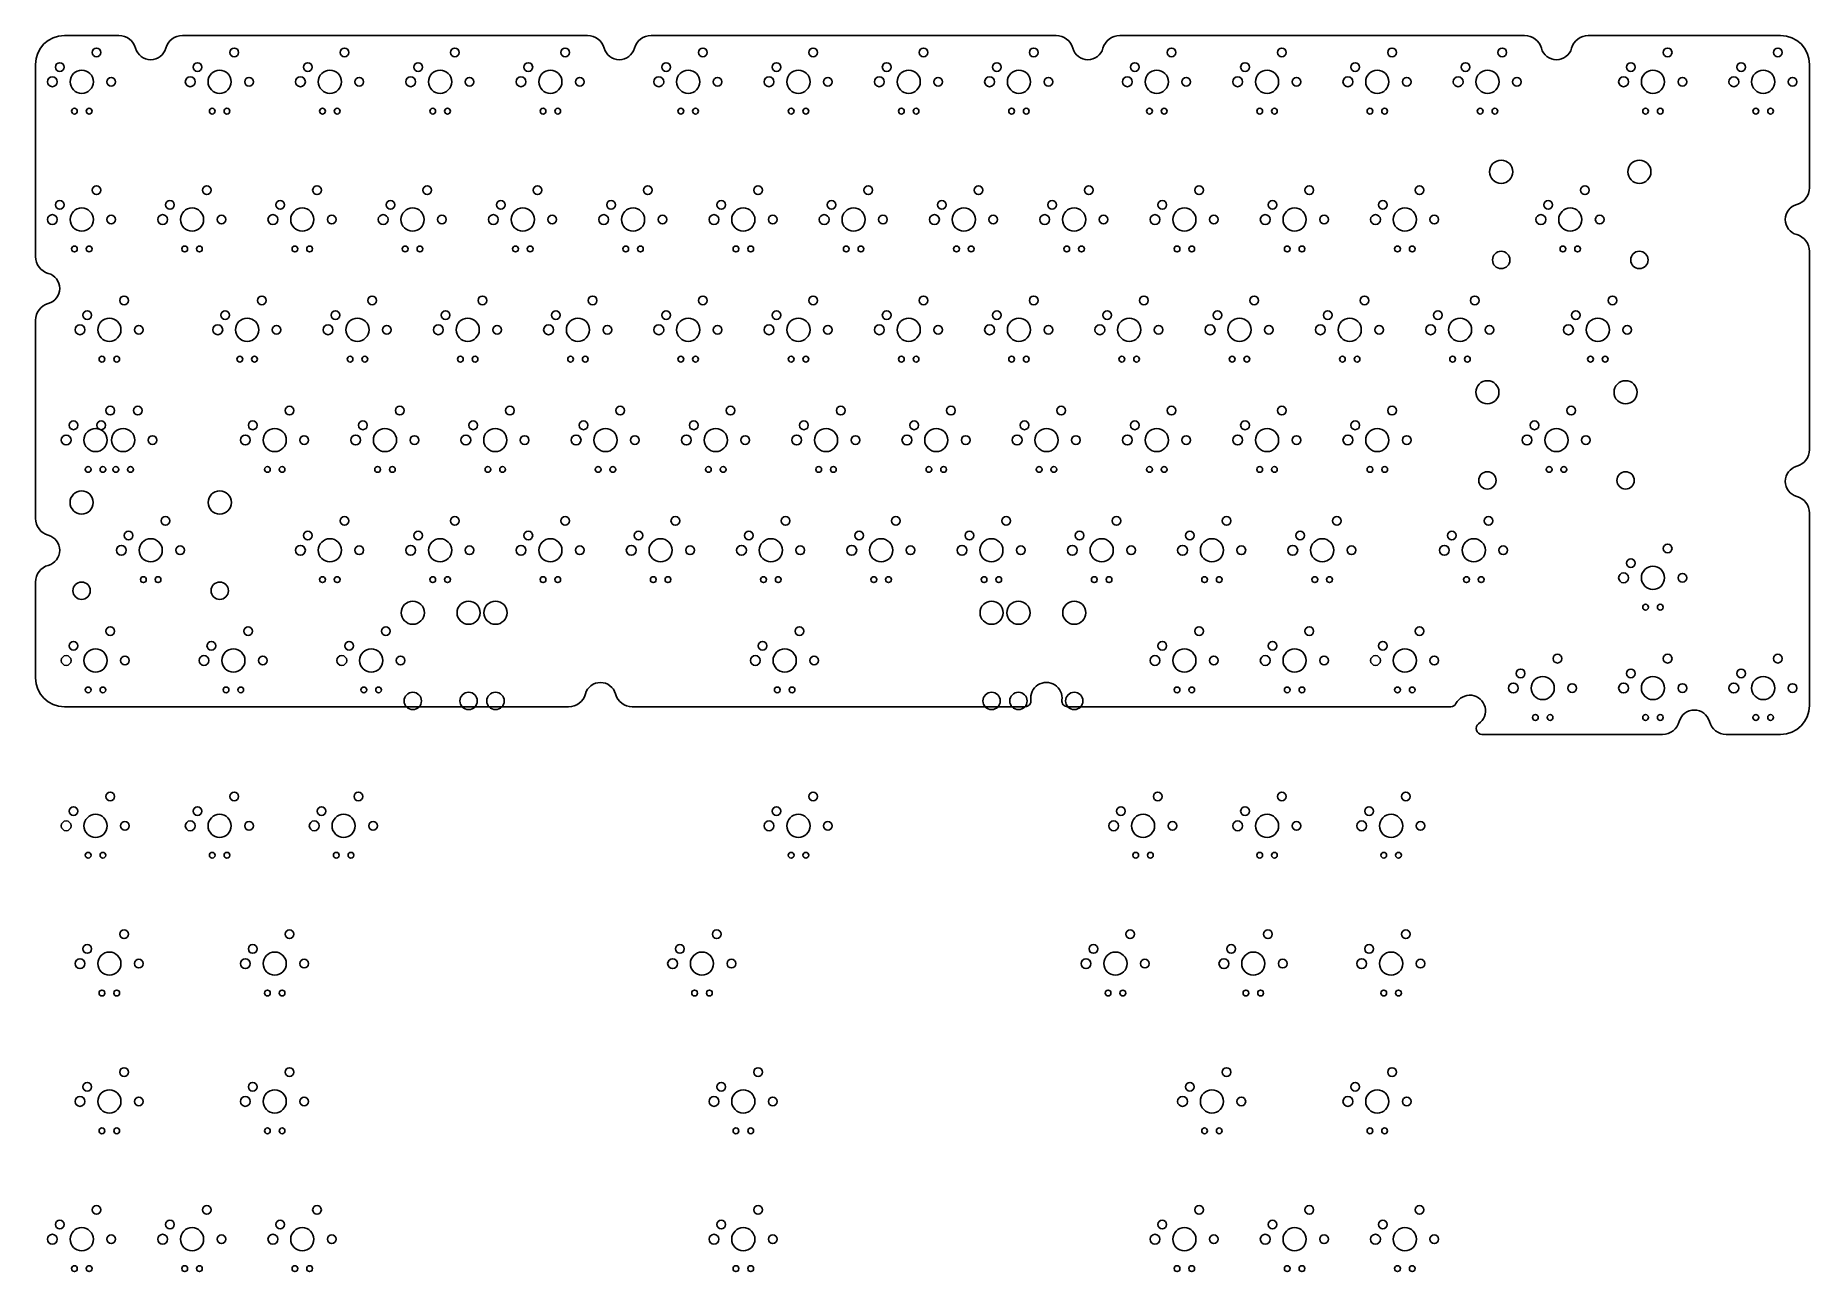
# Model space of a CAD drawing. Extents: x 59 to 365, y 4 to 218.
import ezdxf

# ---------------------------------------------------------------- set-up
doc = ezdxf.new("R2010")
doc.units = 0
doc.header["$MEASUREMENT"] = 0

msp = doc.modelspace()

# ---------------------------------------------------------------- linework, layer by layer
at = {"linetype": 'Continuous'}
for p, q in [((63.768425, 217.6307), (73.1747, 217.6307)), ((84.1747, 217.6307), (154.13725, 217.6307)), ((165.13725, 217.6307), (235.10005, 217.6307)), ((246.10005, 217.6307), (316.06205, 217.6307)), ((327.06205, 217.6307), (360.280775, 217.6307)), ((58.768425, 179.412225), (58.768425, 212.6307)), ((365.280775, 191.3183), (365.280775, 212.6307)), ((365.280775, 146.074575), (365.280775, 180.3183)), ((58.768425, 168.412225), (58.768425, 134.1685)), ((365.280775, 101.8561), (365.280775, 135.074575)), ((58.768425, 123.1685), (58.768425, 106.6186)), ((150.884792, 101.6186), (63.768425, 101.6186)), ((229.762371, 101.6186), (161.884792, 101.6186)), ((237.093579, 101.6186), (303.310834, 101.6186)), ((308.672897, 96.8561), (339.8745, 96.8561)), ((350.8745, 96.8561), (360.280775, 96.8561))]:
    msp.add_line(p, q, dxfattribs=at)
at = {"linetype": 'ByBlock'}
for centre, radius in [((69.308425, 214.7107), 0.75), ((93.120975, 214.7107), 0.75), ((112.170975, 214.7107), 0.75), ((131.220975, 214.7107), 0.75), ((150.270975, 214.7107), 0.75), ((174.083775, 214.7107), 0.75), ((193.133775, 214.7107), 0.75), ((212.183775, 214.7107), 0.75), ((231.233775, 214.7107), 0.75), ((255.045775, 214.7107), 0.75), ((274.095775, 214.7107), 0.75), ((293.145775, 214.7107), 0.75), ((312.195775, 214.7107), 0.75), ((340.770775, 214.7107), 0.75), ((359.820775, 214.7107), 0.75), ((62.958425, 212.1707), 0.75), ((66.768425, 209.6307), 2), ((86.770975, 212.1707), 0.75), ((90.580975, 209.6307), 2), ((105.820975, 212.1707), 0.75), ((109.630975, 209.6307), 2), ((124.870975, 212.1707), 0.75), ((128.680975, 209.6307), 2), ((143.920975, 212.1707), 0.75), ((147.730975, 209.6307), 2), ((167.733775, 212.1707), 0.75), ((171.543775, 209.6307), 2), ((186.783775, 212.1707), 0.75), ((190.593775, 209.6307), 2), ((205.833775, 212.1707), 0.75), ((209.643775, 209.6307), 2), ((224.883775, 212.1707), 0.75), ((228.693775, 209.6307), 2), ((248.695775, 212.1707), 0.75), ((252.505775, 209.6307), 2), ((267.745775, 212.1707), 0.75), ((271.555775, 209.6307), 2), ((286.795775, 212.1707), 0.75), ((290.605775, 209.6307), 2), ((305.845775, 212.1707), 0.75), ((309.655775, 209.6307), 2), ((334.420775, 212.1707), 0.75), ((338.230775, 209.6307), 2), ((353.470775, 212.1707), 0.75), ((357.280775, 209.6307), 2), ((61.688425, 209.6307), 0.85), ((71.848425, 209.6307), 0.75), ((85.500975, 209.6307), 0.85), ((95.660975, 209.6307), 0.75), ((104.550975, 209.6307), 0.85), ((114.710975, 209.6307), 0.75), ((123.600975, 209.6307), 0.85), ((133.760975, 209.6307), 0.75), ((142.650975, 209.6307), 0.85), ((152.810975, 209.6307), 0.75), ((166.463775, 209.6307), 0.85), ((176.623775, 209.6307), 0.75), ((185.513775, 209.6307), 0.85), ((195.673775, 209.6307), 0.75), ((204.563775, 209.6307), 0.85), ((214.723775, 209.6307), 0.75), ((223.613775, 209.6307), 0.85), ((233.773775, 209.6307), 0.75), ((247.425775, 209.6307), 0.85), ((257.585775, 209.6307), 0.75), ((266.475775, 209.6307), 0.85), ((276.635775, 209.6307), 0.75), ((285.525775, 209.6307), 0.85), ((295.685775, 209.6307), 0.75), ((304.575775, 209.6307), 0.85), ((314.735775, 209.6307), 0.75), ((333.150775, 209.6307), 0.85), ((343.310775, 209.6307), 0.75), ((352.200775, 209.6307), 0.85), ((362.360775, 209.6307), 0.75), ((65.498425, 204.5507), 0.5), ((68.038425, 204.5507), 0.5), ((89.310975, 204.5507), 0.5), ((91.850975, 204.5507), 0.5), ((108.360975, 204.5507), 0.5), ((110.900975, 204.5507), 0.5), ((127.410975, 204.5507), 0.5), ((129.950975, 204.5507), 0.5), ((146.460975, 204.5507), 0.5), ((149.000975, 204.5507), 0.5), ((170.273775, 204.5507), 0.5), ((172.813775, 204.5507), 0.5), ((189.323775, 204.5507), 0.5), ((191.863775, 204.5507), 0.5), ((208.373775, 204.5507), 0.5), ((210.913775, 204.5507), 0.5), ((227.423775, 204.5507), 0.5), ((229.963775, 204.5507), 0.5), ((251.235775, 204.5507), 0.5), ((253.775775, 204.5507), 0.5), ((270.285775, 204.5507), 0.5), ((272.825775, 204.5507), 0.5), ((289.335775, 204.5507), 0.5), ((291.875775, 204.5507), 0.5), ((308.385775, 204.5507), 0.5), ((310.925775, 204.5507), 0.5), ((336.960775, 204.5507), 0.5), ((339.500775, 204.5507), 0.5), ((356.010775, 204.5507), 0.5), ((358.550775, 204.5507), 0.5), ((69.308425, 190.8985), 0.75), ((88.358425, 190.8985), 0.75), ((107.408425, 190.8985), 0.75), ((126.458425, 190.8985), 0.75), ((145.508475, 190.8985), 0.75), ((164.558475, 190.8985), 0.75), ((183.608475, 190.8985), 0.75), ((202.658475, 190.8985), 0.75), ((221.708775, 190.8985), 0.75), ((240.758775, 190.8985), 0.75), ((259.808775, 190.8985), 0.75), ((278.858775, 190.8985), 0.75), ((297.908775, 190.8985), 0.75), ((326.483775, 190.8985), 0.75), ((62.958425, 188.3585), 0.75), ((66.768425, 185.8185), 2), ((82.008425, 188.3585), 0.75), ((85.818425, 185.8185), 2), ((101.058425, 188.3585), 0.75), ((104.868425, 185.8185), 2), ((120.108425, 188.3585), 0.75), ((123.918425, 185.8185), 2), ((139.158475, 188.3585), 0.75), ((142.968475, 185.8185), 2), ((158.208475, 188.3585), 0.75), ((162.018475, 185.8185), 2), ((177.258475, 188.3585), 0.75), ((181.068475, 185.8185), 2), ((196.308475, 188.3585), 0.75), ((200.118475, 185.8185), 2), ((215.358775, 188.3585), 0.75), ((219.168775, 185.8185), 2), ((234.408775, 188.3585), 0.75), ((238.218775, 185.8185), 2), ((253.458775, 188.3585), 0.75), ((257.268775, 185.8185), 2), ((272.508775, 188.3585), 0.75), ((276.318775, 185.8185), 2), ((291.558775, 188.3585), 0.75), ((295.368775, 185.8185), 2), ((320.133775, 188.3585), 0.75), ((323.943775, 185.8185), 2), ((323.943775, 185.8185), 2), ((61.688425, 185.8185), 0.85), ((71.848425, 185.8185), 0.75), ((80.738425, 185.8185), 0.85), ((90.898425, 185.8185), 0.75), ((99.788425, 185.8185), 0.85), ((109.948425, 185.8185), 0.75), ((118.838425, 185.8185), 0.85), ((128.998425, 185.8185), 0.75), ((137.888475, 185.8185), 0.85), ((148.048475, 185.8185), 0.75), ((156.938475, 185.8185), 0.85), ((167.098475, 185.8185), 0.75), ((175.988475, 185.8185), 0.85), ((186.148475, 185.8185), 0.75), ((195.038475, 185.8185), 0.85), ((205.198475, 185.8185), 0.75), ((214.088775, 185.8185), 0.85), ((224.248775, 185.8185), 0.75), ((233.138775, 185.8185), 0.85), ((243.298775, 185.8185), 0.75), ((252.188775, 185.8185), 0.85), ((262.348775, 185.8185), 0.75), ((271.238775, 185.8185), 0.85), ((281.398775, 185.8185), 0.75), ((290.288775, 185.8185), 0.85), ((300.448775, 185.8185), 0.75), ((318.863775, 185.8185), 0.85), ((329.023775, 185.8185), 0.75), ((65.498425, 180.7385), 0.5), ((68.038425, 180.7385), 0.5), ((84.548425, 180.7385), 0.5), ((87.088425, 180.7385), 0.5), ((103.598425, 180.7385), 0.5), ((106.138425, 180.7385), 0.5), ((122.648425, 180.7385), 0.5), ((125.188425, 180.7385), 0.5), ((141.698475, 180.7385), 0.5), ((144.238475, 180.7385), 0.5), ((160.748475, 180.7385), 0.5), ((163.288475, 180.7385), 0.5), ((179.798475, 180.7385), 0.5), ((182.338475, 180.7385), 0.5), ((198.848475, 180.7385), 0.5), ((201.388475, 180.7385), 0.5), ((217.898775, 180.7385), 0.5), ((220.438775, 180.7385), 0.5), ((236.948775, 180.7385), 0.5), ((239.488775, 180.7385), 0.5), ((255.998775, 180.7385), 0.5), ((258.538775, 180.7385), 0.5), ((275.048775, 180.7385), 0.5), ((277.588775, 180.7385), 0.5), ((294.098775, 180.7385), 0.5), ((296.638775, 180.7385), 0.5), ((322.673775, 180.7385), 0.5), ((325.213775, 180.7385), 0.5), ((74.070935, 171.8485), 0.75), ((97.883475, 171.8485), 0.75), ((116.933475, 171.8485), 0.75), ((135.983475, 171.8485), 0.75), ((155.033525, 171.8485), 0.75), ((174.083525, 171.8485), 0.75), ((193.133525, 171.8485), 0.75), ((212.183525, 171.8485), 0.75), ((231.233825, 171.8485), 0.75), ((250.283825, 171.8485), 0.75), ((269.333825, 171.8485), 0.75), ((288.383825, 171.8485), 0.75), ((307.433825, 171.8485), 0.75), ((331.246825, 171.8485), 0.75), ((67.720935, 169.3085), 0.75), ((71.530935, 166.7685), 2), ((91.533475, 169.3085), 0.75), ((95.343475, 166.7685), 2), ((110.583475, 169.3085), 0.75), ((114.393475, 166.7685), 2), ((129.633475, 169.3085), 0.75), ((133.443475, 166.7685), 2), ((148.683525, 169.3085), 0.75), ((152.493525, 166.7685), 2), ((167.733525, 169.3085), 0.75), ((171.543525, 166.7685), 2), ((186.783525, 169.3085), 0.75), ((190.593525, 166.7685), 2), ((205.833525, 169.3085), 0.75), ((209.643525, 166.7685), 2), ((224.883825, 169.3085), 0.75), ((228.693825, 166.7685), 2), ((243.933825, 169.3085), 0.75), ((247.743825, 166.7685), 2), ((262.983825, 169.3085), 0.75), ((266.793825, 166.7685), 2), ((282.033825, 169.3085), 0.75), ((285.843825, 166.7685), 2), ((301.083825, 169.3085), 0.75), ((304.893825, 166.7685), 2), ((324.896825, 169.3085), 0.75), ((328.706825, 166.7685), 2), ((66.450935, 166.7685), 0.85), ((76.610935, 166.7685), 0.75), ((90.263475, 166.7685), 0.85), ((100.423475, 166.7685), 0.75), ((109.313475, 166.7685), 0.85), ((119.473475, 166.7685), 0.75), ((128.363475, 166.7685), 0.85), ((138.523475, 166.7685), 0.75), ((147.413525, 166.7685), 0.85), ((157.573525, 166.7685), 0.75), ((166.463525, 166.7685), 0.85), ((176.623525, 166.7685), 0.75), ((185.513525, 166.7685), 0.85), ((195.673525, 166.7685), 0.75), ((204.563525, 166.7685), 0.85), ((214.723525, 166.7685), 0.75), ((223.613825, 166.7685), 0.85), ((233.773825, 166.7685), 0.75), ((242.663825, 166.7685), 0.85), ((252.823825, 166.7685), 0.75), ((261.713825, 166.7685), 0.85), ((271.873825, 166.7685), 0.75), ((280.763825, 166.7685), 0.85), ((290.923825, 166.7685), 0.75), ((299.813825, 166.7685), 0.85), ((309.973825, 166.7685), 0.75), ((323.626825, 166.7685), 0.85), ((333.786825, 166.7685), 0.75), ((70.260935, 161.6885), 0.5), ((72.800935, 161.6885), 0.5), ((94.073475, 161.6885), 0.5), ((96.613475, 161.6885), 0.5), ((113.123475, 161.6885), 0.5), ((115.663475, 161.6885), 0.5), ((132.173475, 161.6885), 0.5), ((134.713475, 161.6885), 0.5), ((151.223525, 161.6885), 0.5), ((153.763525, 161.6885), 0.5), ((170.273525, 161.6885), 0.5), ((172.813525, 161.6885), 0.5), ((189.323525, 161.6885), 0.5), ((191.863525, 161.6885), 0.5), ((208.373525, 161.6885), 0.5), ((210.913525, 161.6885), 0.5), ((227.423825, 161.6885), 0.5), ((229.963825, 161.6885), 0.5), ((246.473825, 161.6885), 0.5), ((249.013825, 161.6885), 0.5), ((265.523825, 161.6885), 0.5), ((268.063825, 161.6885), 0.5), ((284.573825, 161.6885), 0.5), ((287.113825, 161.6885), 0.5), ((303.623825, 161.6885), 0.5), ((306.163825, 161.6885), 0.5), ((327.436825, 161.6885), 0.5), ((329.976825, 161.6885), 0.5), ((71.689685, 152.7985), 0.75), ((76.452185, 152.7985), 0.75), ((102.645975, 152.7985), 0.75), ((121.695975, 152.7985), 0.75), ((140.745975, 152.7985), 0.75), ((159.796025, 152.7985), 0.75), ((178.846025, 152.7985), 0.75), ((197.896025, 152.7985), 0.75), ((216.946025, 152.7985), 0.75), ((235.996325, 152.7985), 0.75), ((255.046325, 152.7985), 0.75), ((274.096325, 152.7985), 0.75), ((293.146325, 152.7985), 0.75), ((324.101775, 152.7985), 0.75), ((65.339685, 150.2585), 0.75), ((70.102185, 150.2585), 0.75), ((96.295975, 150.2585), 0.75), ((115.345975, 150.2585), 0.75), ((134.395975, 150.2585), 0.75), ((153.446025, 150.2585), 0.75), ((172.496025, 150.2585), 0.75), ((191.546025, 150.2585), 0.75), ((210.596025, 150.2585), 0.75), ((229.646325, 150.2585), 0.75), ((248.696325, 150.2585), 0.75), ((267.746325, 150.2585), 0.75), ((286.796325, 150.2585), 0.75), ((317.751775, 150.2585), 0.75), ((64.069685, 147.7185), 0.85), ((69.149685, 147.7185), 2), ((73.912185, 147.7185), 2), ((78.992185, 147.7185), 0.75), ((95.025975, 147.7185), 0.85), ((100.105975, 147.7185), 2), ((105.185975, 147.7185), 0.75), ((114.075975, 147.7185), 0.85), ((119.155975, 147.7185), 2), ((124.235975, 147.7185), 0.75), ((133.125975, 147.7185), 0.85), ((138.205975, 147.7185), 2), ((143.285975, 147.7185), 0.75), ((152.176025, 147.7185), 0.85), ((157.256025, 147.7185), 2), ((162.336025, 147.7185), 0.75), ((171.226025, 147.7185), 0.85), ((176.306025, 147.7185), 2), ((181.386025, 147.7185), 0.75), ((190.276025, 147.7185), 0.85), ((195.356025, 147.7185), 2), ((200.436025, 147.7185), 0.75), ((209.326025, 147.7185), 0.85), ((214.406025, 147.7185), 2), ((219.486025, 147.7185), 0.75), ((228.376325, 147.7185), 0.85), ((233.456325, 147.7185), 2), ((238.536325, 147.7185), 0.75), ((247.426325, 147.7185), 0.85), ((252.506325, 147.7185), 2), ((257.586325, 147.7185), 0.75), ((266.476325, 147.7185), 0.85), ((271.556325, 147.7185), 2), ((276.636325, 147.7185), 0.75), ((285.526325, 147.7185), 0.85), ((290.606325, 147.7185), 2), ((295.686325, 147.7185), 0.75), ((316.481775, 147.7185), 0.85), ((321.561775, 147.7185), 2), ((321.561775, 147.7185), 2), ((326.641775, 147.7185), 0.75), ((67.879685, 142.6385), 0.5), ((70.419685, 142.6385), 0.5), ((72.642185, 142.6385), 0.5), ((75.182185, 142.6385), 0.5), ((98.835975, 142.6385), 0.5), ((101.375975, 142.6385), 0.5), ((117.885975, 142.6385), 0.5), ((120.425975, 142.6385), 0.5), ((136.935975, 142.6385), 0.5), ((139.475975, 142.6385), 0.5), ((155.986025, 142.6385), 0.5), ((158.526025, 142.6385), 0.5), ((175.036025, 142.6385), 0.5), ((177.576025, 142.6385), 0.5), ((194.086025, 142.6385), 0.5), ((196.626025, 142.6385), 0.5), ((213.136025, 142.6385), 0.5), ((215.676025, 142.6385), 0.5), ((232.186325, 142.6385), 0.5), ((234.726325, 142.6385), 0.5), ((251.236325, 142.6385), 0.5), ((253.776325, 142.6385), 0.5), ((270.286325, 142.6385), 0.5), ((272.826325, 142.6385), 0.5), ((289.336325, 142.6385), 0.5), ((291.876325, 142.6385), 0.5), ((320.291775, 142.6385), 0.5), ((322.831775, 142.6385), 0.5), ((74.864675, 131.2085), 0.75), ((81.214675, 133.7485), 0.75), ((105.820975, 131.2085), 0.75), ((112.170975, 133.7485), 0.75), ((124.870975, 131.2085), 0.75), ((131.220975, 133.7485), 0.75), ((143.920975, 131.2085), 0.75), ((150.270975, 133.7485), 0.75), ((162.971025, 131.2085), 0.75), ((169.321025, 133.7485), 0.75), ((182.021025, 131.2085), 0.75), ((188.371025, 133.7485), 0.75), ((201.071025, 131.2085), 0.75), ((207.421025, 133.7485), 0.75), ((220.121025, 131.2085), 0.75), ((226.471025, 133.7485), 0.75), ((239.171325, 131.2085), 0.75), ((245.521325, 133.7485), 0.75), ((258.221325, 131.2085), 0.75), ((264.571325, 133.7485), 0.75), ((277.271325, 131.2085), 0.75), ((283.621325, 133.7485), 0.75), ((303.464775, 131.2085), 0.75), ((309.814775, 133.7485), 0.75), ((73.594675, 128.6685), 0.85), ((78.674675, 128.6685), 2), ((83.754675, 128.6685), 0.75), ((104.550975, 128.6685), 0.85), ((109.630975, 128.6685), 2), ((114.710975, 128.6685), 0.75), ((123.600975, 128.6685), 0.85), ((128.680975, 128.6685), 2), ((133.760975, 128.6685), 0.75), ((142.650975, 128.6685), 0.85), ((147.730975, 128.6685), 2), ((152.810975, 128.6685), 0.75), ((161.701025, 128.6685), 0.85), ((166.781025, 128.6685), 2), ((171.861025, 128.6685), 0.75), ((180.751025, 128.6685), 0.85), ((185.831025, 128.6685), 2), ((190.911025, 128.6685), 0.75), ((199.801025, 128.6685), 0.85), ((204.881025, 128.6685), 2), ((209.961025, 128.6685), 0.75), ((218.851025, 128.6685), 0.85), ((223.931025, 128.6685), 2), ((229.011025, 128.6685), 0.75), ((237.901325, 128.6685), 0.85), ((242.981325, 128.6685), 2), ((248.061325, 128.6685), 0.75), ((256.951325, 128.6685), 0.85), ((262.031325, 128.6685), 2), ((267.111325, 128.6685), 0.75), ((276.001325, 128.6685), 0.85), ((281.081325, 128.6685), 2), ((286.161325, 128.6685), 0.75), ((302.194775, 128.6685), 0.85), ((307.274775, 128.6685), 2), ((312.354775, 128.6685), 0.75), ((340.770775, 128.986), 0.75), ((334.420775, 126.446), 0.75), ((338.230775, 123.906), 2), ((77.404675, 123.5885), 0.5), ((79.944675, 123.5885), 0.5), ((108.360975, 123.5885), 0.5), ((110.900975, 123.5885), 0.5), ((127.410975, 123.5885), 0.5), ((129.950975, 123.5885), 0.5), ((146.460975, 123.5885), 0.5), ((149.000975, 123.5885), 0.5), ((165.511025, 123.5885), 0.5), ((168.051025, 123.5885), 0.5), ((184.561025, 123.5885), 0.5), ((187.101025, 123.5885), 0.5), ((203.611025, 123.5885), 0.5), ((206.151025, 123.5885), 0.5), ((222.661025, 123.5885), 0.5), ((225.201025, 123.5885), 0.5), ((241.711325, 123.5885), 0.5), ((244.251325, 123.5885), 0.5), ((260.761325, 123.5885), 0.5), ((263.301325, 123.5885), 0.5), ((279.811325, 123.5885), 0.5), ((282.351325, 123.5885), 0.5), ((306.004775, 123.5885), 0.5), ((308.544775, 123.5885), 0.5), ((333.150775, 123.906), 0.85), ((343.310775, 123.906), 0.75), ((336.960775, 118.826), 0.5), ((339.500775, 118.826), 0.5), ((71.689685, 114.6986), 0.75), ((95.502175, 114.6986), 0.75), ((119.314775, 114.6986), 0.75), ((190.750775, 114.6986), 0.75), ((259.808775, 114.6986), 0.75), ((278.858775, 114.6986), 0.75), ((297.908775, 114.6986), 0.75), ((64.069685, 109.6186), 0.85), ((65.339685, 112.1586), 0.75), ((69.149685, 109.6186), 2), ((74.229685, 109.6186), 0.75), ((87.882175, 109.6186), 0.85), ((89.152175, 112.1586), 0.75), ((92.962175, 109.6186), 2), ((98.042175, 109.6186), 0.75), ((111.694775, 109.6186), 0.85), ((112.964775, 112.1586), 0.75), ((116.774775, 109.6186), 2), ((121.854775, 109.6186), 0.75), ((183.130775, 109.6186), 0.85), ((184.400775, 112.1586), 0.75), ((188.210775, 109.6186), 2), ((193.290775, 109.6186), 0.75), ((252.188775, 109.6186), 0.85), ((253.458775, 112.1586), 0.75), ((257.268775, 109.6186), 2), ((262.348775, 109.6186), 0.75), ((271.238775, 109.6186), 0.85), ((272.508775, 112.1586), 0.75), ((276.318775, 109.6186), 2), ((281.398775, 109.6186), 0.75), ((290.288775, 109.6186), 0.85), ((291.558775, 112.1586), 0.75), ((295.368775, 109.6186), 2), ((300.448775, 109.6186), 0.75), ((321.720775, 109.9361), 0.75), ((340.770775, 109.9361), 0.75), ((359.820775, 109.9361), 0.75), ((315.370775, 107.3961), 0.75), ((334.420775, 107.3961), 0.75), ((353.470775, 107.3961), 0.75), ((67.879685, 104.5386), 0.5), ((70.419685, 104.5386), 0.5), ((91.692175, 104.5386), 0.5), ((94.232175, 104.5386), 0.5), ((115.504775, 104.5386), 0.5), ((118.044775, 104.5386), 0.5), ((186.940775, 104.5386), 0.5), ((189.480775, 104.5386), 0.5), ((255.998775, 104.5386), 0.5), ((258.538775, 104.5386), 0.5), ((275.048775, 104.5386), 0.5), ((277.588775, 104.5386), 0.5), ((294.098775, 104.5386), 0.5), ((296.638775, 104.5386), 0.5), ((314.100775, 104.8561), 0.85), ((319.180775, 104.8561), 2), ((324.260775, 104.8561), 0.75), ((333.150775, 104.8561), 0.85), ((338.230775, 104.8561), 2), ((343.310775, 104.8561), 0.75), ((352.200775, 104.8561), 0.85), ((357.280775, 104.8561), 2), ((357.280775, 104.8561), 2), ((362.360775, 104.8561), 0.75), ((317.910775, 99.7761), 0.5), ((320.450775, 99.7761), 0.5), ((336.960775, 99.7761), 0.5), ((339.500775, 99.7761), 0.5), ((356.010775, 99.7761), 0.5), ((358.550775, 99.7761), 0.5), ((71.689675, 86.1233), 0.75), ((93.120875, 86.1233), 0.75), ((114.552075, 86.1233), 0.75), ((193.133075, 86.1233), 0.75), ((252.665075, 86.1233), 0.75), ((274.096075, 86.1233), 0.75), ((295.527075, 86.1233), 0.75), ((65.339675, 83.5833), 0.75), ((69.149675, 81.0433), 2), ((86.770875, 83.5833), 0.75), ((90.580875, 81.0433), 2), ((108.202075, 83.5833), 0.75), ((112.012075, 81.0433), 2), ((186.783075, 83.5833), 0.75), ((190.593075, 81.0433), 2), ((246.315075, 83.5833), 0.75), ((250.125075, 81.0433), 2), ((267.746075, 83.5833), 0.75), ((271.556075, 81.0433), 2), ((289.177075, 83.5833), 0.75), ((292.987075, 81.0433), 2), ((64.069675, 81.0433), 0.85), ((74.229675, 81.0433), 0.75), ((85.500875, 81.0433), 0.85), ((95.660875, 81.0433), 0.75), ((106.932075, 81.0433), 0.85), ((117.092075, 81.0433), 0.75), ((185.513075, 81.0433), 0.85), ((195.673075, 81.0433), 0.75), ((245.045075, 81.0433), 0.85), ((255.205075, 81.0433), 0.75), ((266.476075, 81.0433), 0.85), ((276.636075, 81.0433), 0.75), ((287.907075, 81.0433), 0.85), ((298.067075, 81.0433), 0.75), ((67.879675, 75.9633), 0.5), ((70.419675, 75.9633), 0.5), ((89.310875, 75.9633), 0.5), ((91.850875, 75.9633), 0.5), ((110.742075, 75.9633), 0.5), ((113.282075, 75.9633), 0.5), ((189.323075, 75.9633), 0.5), ((191.863075, 75.9633), 0.5), ((248.855075, 75.9633), 0.5), ((251.395075, 75.9633), 0.5), ((270.286075, 75.9633), 0.5), ((272.826075, 75.9633), 0.5), ((291.717075, 75.9633), 0.5), ((294.257075, 75.9633), 0.5), ((74.070875, 62.3108), 0.75), ((102.645875, 62.3108), 0.75), ((176.465075, 62.3108), 0.75), ((247.902075, 62.3108), 0.75), ((271.715075, 62.3108), 0.75), ((295.527075, 62.3108), 0.75), ((67.720875, 59.7708), 0.75), ((71.530875, 57.2308), 2), ((96.295875, 59.7708), 0.75), ((100.105875, 57.2308), 2), ((170.115075, 59.7708), 0.75), ((173.925075, 57.2308), 2), ((241.552075, 59.7708), 0.75), ((245.362075, 57.2308), 2), ((265.365075, 59.7708), 0.75), ((269.175075, 57.2308), 2), ((289.177075, 59.7708), 0.75), ((292.987075, 57.2308), 2), ((66.450875, 57.2308), 0.85), ((76.610875, 57.2308), 0.75), ((95.025875, 57.2308), 0.85), ((105.185875, 57.2308), 0.75), ((168.845075, 57.2308), 0.85), ((179.005075, 57.2308), 0.75), ((240.282075, 57.2308), 0.85), ((250.442075, 57.2308), 0.75), ((264.095075, 57.2308), 0.85), ((274.255075, 57.2308), 0.75), ((287.907075, 57.2308), 0.85), ((298.067075, 57.2308), 0.75), ((70.260875, 52.1508), 0.5), ((72.800875, 52.1508), 0.5), ((98.835875, 52.1508), 0.5), ((101.375875, 52.1508), 0.5), ((172.655075, 52.1508), 0.5), ((175.195075, 52.1508), 0.5), ((244.092075, 52.1508), 0.5), ((246.632075, 52.1508), 0.5), ((267.905075, 52.1508), 0.5), ((270.445075, 52.1508), 0.5), ((291.717075, 52.1508), 0.5), ((294.257075, 52.1508), 0.5), ((74.070875, 38.4983), 0.75), ((102.645875, 38.4983), 0.75), ((183.608075, 38.4983), 0.75), ((264.571075, 38.4983), 0.75), ((293.146075, 38.4983), 0.75), ((66.450875, 33.4183), 0.85), ((67.720875, 35.9583), 0.75), ((71.530875, 33.4183), 2), ((76.610875, 33.4183), 0.75), ((95.025875, 33.4183), 0.85), ((96.295875, 35.9583), 0.75), ((100.105875, 33.4183), 2), ((105.185875, 33.4183), 0.75), ((175.988075, 33.4183), 0.85), ((177.258075, 35.9583), 0.75), ((181.068075, 33.4183), 2), ((186.148075, 33.4183), 0.75), ((256.951075, 33.4183), 0.85), ((258.221075, 35.9583), 0.75), ((262.031075, 33.4183), 2), ((267.111075, 33.4183), 0.75), ((285.526075, 33.4183), 0.85), ((286.796075, 35.9583), 0.75), ((290.606075, 33.4183), 2), ((295.686075, 33.4183), 0.75), ((70.260875, 28.3383), 0.5), ((72.800875, 28.3383), 0.5), ((98.835875, 28.3383), 0.5), ((101.375875, 28.3383), 0.5), ((179.798075, 28.3383), 0.5), ((182.338075, 28.3383), 0.5), ((260.761075, 28.3383), 0.5), ((263.301075, 28.3383), 0.5), ((289.336075, 28.3383), 0.5), ((291.876075, 28.3383), 0.5), ((69.308375, 14.6859), 0.75), ((88.358375, 14.6859), 0.75), ((107.408375, 14.6859), 0.75), ((183.608075, 14.6859), 0.75), ((259.808075, 14.6859), 0.75), ((278.858075, 14.6859), 0.75), ((297.908075, 14.6859), 0.75), ((62.958375, 12.1459), 0.75), ((82.008375, 12.1459), 0.75), ((101.058375, 12.1459), 0.75), ((177.258075, 12.1459), 0.75), ((253.458075, 12.1459), 0.75), ((272.508075, 12.1459), 0.75), ((291.558075, 12.1459), 0.75), ((61.688375, 9.6059), 0.85), ((66.768375, 9.6059), 2), ((71.848375, 9.6059), 0.75), ((80.738375, 9.6059), 0.85), ((85.818375, 9.6059), 2), ((90.898375, 9.6059), 0.75), ((99.788375, 9.6059), 0.85), ((104.868375, 9.6059), 2), ((109.948375, 9.6059), 0.75), ((175.988075, 9.6059), 0.85), ((181.068075, 9.6059), 2), ((186.148075, 9.6059), 0.75), ((252.188075, 9.6059), 0.85), ((257.268075, 9.6059), 2), ((262.348075, 9.6059), 0.75), ((271.238075, 9.6059), 0.85), ((276.318075, 9.6059), 2), ((281.398075, 9.6059), 0.75), ((290.288075, 9.6059), 0.85), ((295.368075, 9.6059), 2), ((300.448075, 9.6059), 0.75), ((65.498375, 4.5259), 0.5), ((68.038375, 4.5259), 0.5), ((84.548375, 4.5259), 0.5), ((87.088375, 4.5259), 0.5), ((103.598375, 4.5259), 0.5), ((106.138375, 4.5259), 0.5), ((179.798075, 4.5259), 0.5), ((182.338075, 4.5259), 0.5), ((255.998075, 4.5259), 0.5), ((258.538075, 4.5259), 0.5), ((275.048075, 4.5259), 0.5), ((277.588075, 4.5259), 0.5), ((294.098075, 4.5259), 0.5), ((296.638075, 4.5259), 0.5)]:
    msp.add_circle(centre, radius, dxfattribs=at)
at = {"linetype": 'Continuous'}
for centre, radius in [((312.005775, 194.0735), 2), ((335.881775, 194.0735), 2), ((312.005775, 178.8335), 1.5), ((335.881775, 178.8335), 1.5), ((71.530935, 166.7685), 2), ((309.623775, 155.9735), 2), ((333.499775, 155.9735), 2), ((69.149685, 147.7185), 2), ((73.912185, 147.7185), 2), ((309.623775, 140.7335), 1.5), ((333.499775, 140.7335), 1.5), ((66.736675, 136.9235), 2), ((90.612675, 136.9235), 2), ((66.736675, 121.6835), 1.5), ((90.612675, 121.6835), 1.5), ((123.962475, 117.8736), 2), ((133.605475, 117.8736), 2), ((138.249475, 117.8732), 2), ((223.962475, 117.8736), 2), ((228.606475, 117.8736), 2), ((238.249475, 117.8732), 2), ((123.962475, 102.6336), 1.5), ((133.605475, 102.6336), 1.5), ((138.249475, 102.6332), 1.5), ((223.962475, 102.6336), 1.5), ((228.606475, 102.6336), 1.5), ((238.249475, 102.6332), 1.5)]:
    msp.add_circle(centre, radius, dxfattribs=at)
for centre, radius, start, end in [((63.768425, 212.6307), 5, 90, 180), ((73.1747, 214.6307), 3, 15.22275703, 90), ((84.1747, 214.6307), 3, 90, 164.77724297), ((154.13725, 214.6307), 3, 15.22275703, 90), ((165.13725, 214.6307), 3, 90, 164.77724297), ((235.10005, 214.6307), 3, 15.22275703, 90), ((246.10005, 214.6307), 3, 90, 164.77724297), ((316.06205, 214.6307), 3, 15.22275703, 90), ((327.06205, 214.6307), 3, 90, 164.77724297), ((360.280775, 212.6307), 5, 0, 90), ((78.6747, 216.127363), 2.7, 195.22275703, 344.77724297), ((159.63725, 216.127363), 2.7, 195.22275703, 344.77724297), ((240.60005, 216.127363), 2.7, 195.22275703, 344.77724297), ((321.56205, 216.127363), 2.7, 195.22275703, 344.77724297), ((362.280775, 191.3183), 3, 285.22275703, 0), ((363.777438, 185.8183), 2.7, 105.22275703, 254.77724297), ((362.280775, 180.3183), 3, 0, 74.77724297), ((61.768425, 179.412225), 3, 180, 254.77724297), ((60.271762, 173.912225), 2.7, 285.22275703, 74.77724297), ((61.768425, 168.412225), 3, 105.22275703, 180), ((362.280775, 146.074575), 3, 285.22275703, 0), ((363.777438, 140.574575), 2.7, 105.22275703, 254.77724297), ((362.280775, 135.074575), 3, 0, 74.77724297), ((61.768425, 134.1685), 3, 180, 254.77724297), ((60.271762, 128.6685), 2.7, 285.22275703, 74.77724297), ((61.768425, 123.1685), 3, 105.22275703, 180), ((63.768425, 106.6186), 5, 180, 270), ((156.384792, 103.121937), 2.7, 15.22275703, 164.77724297), ((233.427975, 103.121937), 2.7, 352.18140889, 187.81859111), ((150.884792, 104.6186), 3, 270, 344.77724297), ((161.884792, 104.6186), 3, 195.22275703, 270), ((229.762371, 102.6186), 1, 270, 7.81859111), ((237.093579, 102.6186), 1, 172.18140889, 270), ((303.310834, 102.6186), 1, 270, 332.65849606), ((306.597488, 100.919215), 2.7, 304.11954576, 152.65849606), ((360.280775, 101.8561), 5, 270, 0), ((308.672897, 97.8561), 1, 124.11954576, 270), ((339.8745, 99.8561), 3, 270, 344.77724297), ((345.3745, 98.359437), 2.7, 15.22275703, 164.77724297), ((350.8745, 99.8561), 3, 195.22275703, 270)]:
    msp.add_arc(centre, radius, start, end, dxfattribs=at)

doc.saveas('drawing.dxf')
